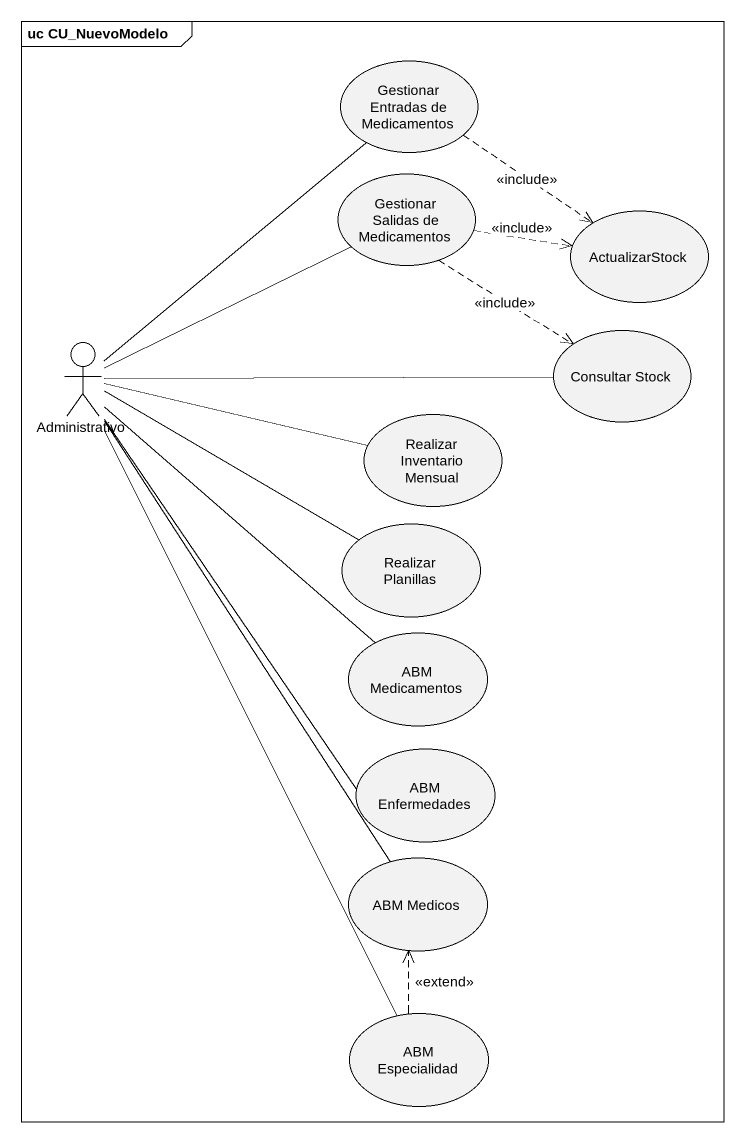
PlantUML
@startuml
mainframe uc CU_NuevoModelo
usecase "Gestionar Entradas de Medicamentos" as Gestionar_Entradas_de
usecase "Gestionar Salidas de Medicamentos" as Gestionar_Salidas_de
usecase ActualizarStock
actor Administrativo
usecase "Consultar Stock" as Consultar_Stock
usecase "Realizar Inventario Mensual" as Realizar_Inventario_Mensual
usecase "Realizar Planillas" as Realizar_Planillas
usecase "ABM Medicamentos" as ABM_Medicamentos
usecase "ABM Enfermedades" as ABM_Enfermedades
usecase "ABM Medicos" as ABM_Medicos
usecase "ABM Especialidad" as ABM_Especialidad
Gestionar_Entradas_de ..> ActualizarStock : <<include>>
Gestionar_Salidas_de .right.> ActualizarStock : <<include>>
Gestionar_Salidas_de ..> Consultar_Stock : <<include>>
Administrativo -up- Gestionar_Entradas_de
Administrativo -right- Gestionar_Salidas_de
Administrativo -right- Consultar_Stock
Administrativo -right- Realizar_Inventario_Mensual
Administrativo -right- Realizar_Planillas
Administrativo -- ABM_Medicamentos
Administrativo -- ABM_Enfermedades
Administrativo -- ABM_Medicos
Administrativo -- ABM_Especialidad
ABM_Especialidad .up.> ABM_Medicos : <<extend>>
@enduml
